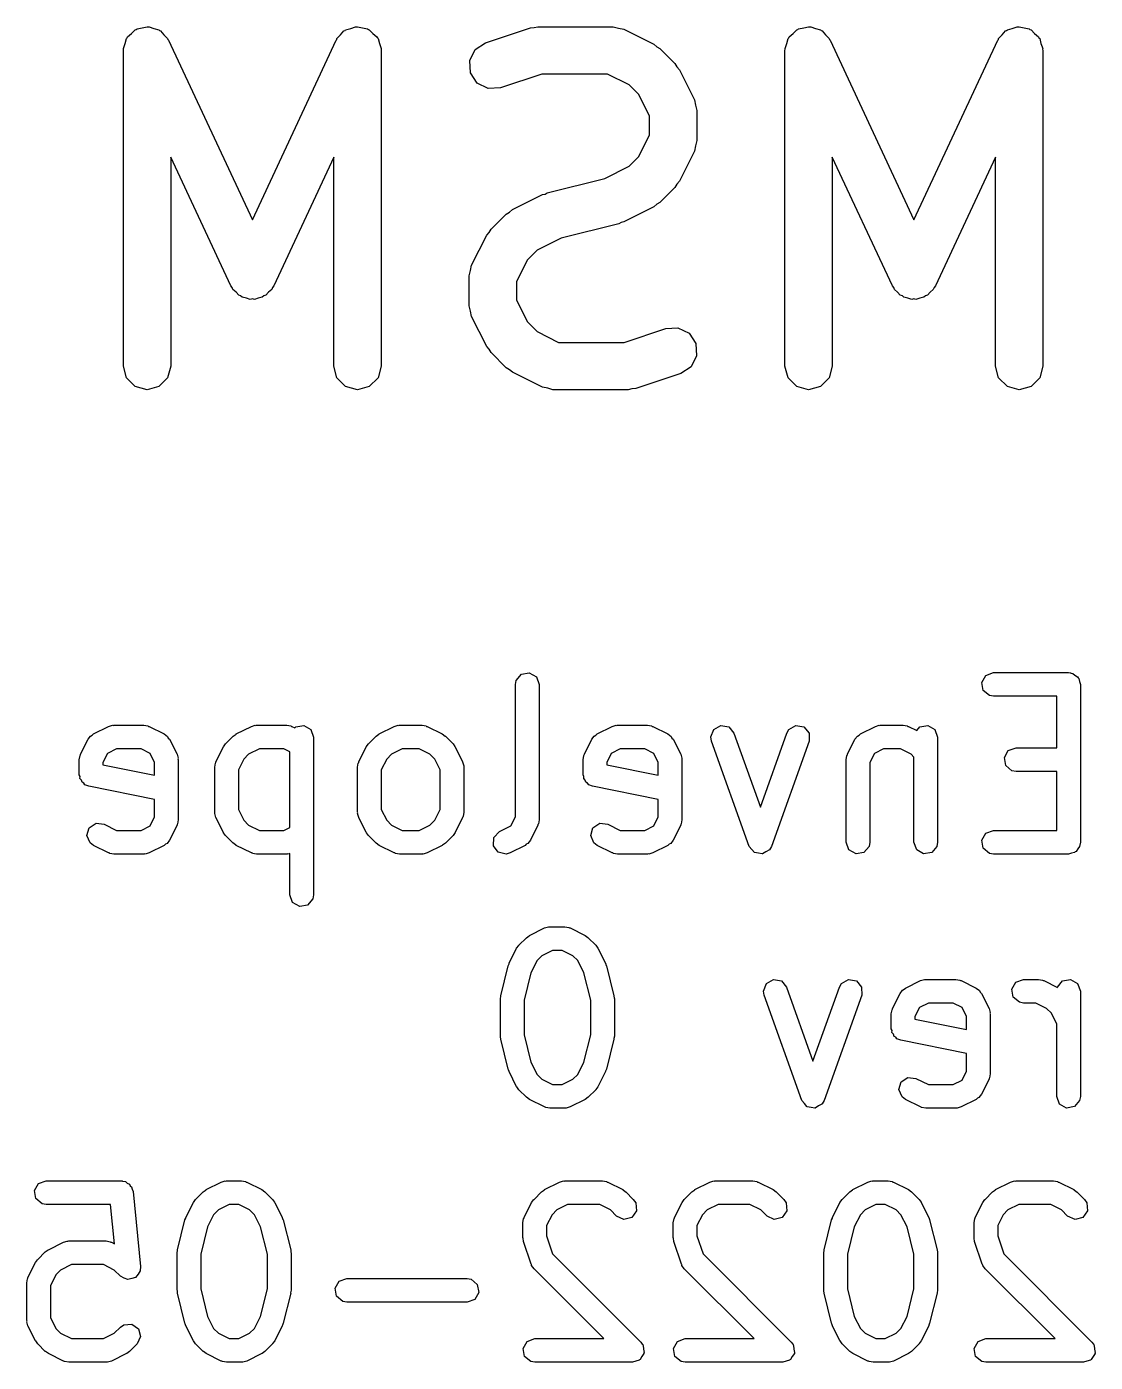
# Model space of a CAD drawing. Extents: x 88 to 116, y -225 to -45.
# Drawn here: x 107.39 to 114.16, y -157.08 to -148.62 of the extents above; entities that cross this region are included whole.
import ezdxf

# ---------------------------------------------------------------- set-up
doc = ezdxf.new("R2010")
doc.units = 0
doc.layers.add('BLACK', color=7, linetype='CONTINUOUS')

msp = doc.modelspace()

# ---------------------------------------------------------------- linework, layer by layer
at = {"layer": 'BLACK', "linetype": 'CONTINUOUS'}
for p, q in [((108.027, -148.679), (108.052, -148.658)), ((108.052, -148.658), (108.075, -148.635)), ((108.075, -148.635), (108.081, -148.633)), ((108.081, -148.633), (108.087, -148.629)), ((108.087, -148.629), (108.119, -148.623)), ((108.119, -148.623), (108.15, -148.615)), ((108.15, -148.615), (108.156, -148.616)), ((108.156, -148.616), (108.163, -148.615)), ((108.163, -148.615), (108.194, -148.626)), ((108.194, -148.626), (108.225, -148.635)), ((108.225, -148.635), (108.23, -148.64)), ((108.23, -148.64), (108.236, -148.642)), ((108.236, -148.642), (108.257, -148.667)), ((108.257, -148.667), (108.28, -148.69)), ((109.353, -148.69), (109.376, -148.667)), ((109.376, -148.667), (109.397, -148.642)), ((109.397, -148.642), (109.404, -148.64)), ((109.404, -148.64), (109.408, -148.635)), ((109.408, -148.635), (109.44, -148.626)), ((109.44, -148.626), (109.47, -148.615)), ((109.47, -148.615), (109.477, -148.616)), ((109.477, -148.616), (109.483, -148.615)), ((109.483, -148.615), (109.515, -148.623)), ((109.515, -148.623), (109.547, -148.629)), ((109.547, -148.629), (109.552, -148.633)), ((109.552, -148.633), (109.558, -148.635)), ((109.558, -148.635), (109.581, -148.658)), ((109.581, -148.658), (109.606, -148.679)), ((110.293, -148.718), (110.579, -148.622)), ((110.579, -148.622), (110.603, -148.621)), ((110.603, -148.621), (110.626, -148.615)), ((110.626, -148.615), (111.102, -148.615)), ((111.102, -148.615), (111.136, -148.624)), ((111.136, -148.624), (111.169, -148.631)), ((111.169, -148.631), (111.36, -148.726)), ((112.218, -148.679), (112.242, -148.658)), ((112.242, -148.658), (112.265, -148.635)), ((112.265, -148.635), (112.272, -148.633)), ((112.272, -148.633), (112.277, -148.629)), ((112.277, -148.629), (112.309, -148.623)), ((112.309, -148.623), (112.34, -148.615)), ((112.34, -148.615), (112.347, -148.616)), ((112.347, -148.616), (112.354, -148.615)), ((112.354, -148.615), (112.384, -148.626)), ((112.384, -148.626), (112.415, -148.635)), ((112.415, -148.635), (112.42, -148.64)), ((112.42, -148.64), (112.426, -148.642)), ((112.426, -148.642), (112.447, -148.667)), ((112.447, -148.667), (112.47, -148.69)), ((113.544, -148.69), (113.567, -148.667)), ((113.567, -148.667), (113.588, -148.642)), ((113.588, -148.642), (113.594, -148.64)), ((113.594, -148.64), (113.599, -148.635)), ((113.599, -148.635), (113.63, -148.626)), ((113.63, -148.626), (113.661, -148.615)), ((113.661, -148.615), (113.667, -148.616)), ((113.667, -148.616), (113.674, -148.615)), ((113.674, -148.615), (113.705, -148.623)), ((113.705, -148.623), (113.737, -148.629)), ((113.737, -148.629), (113.742, -148.633)), ((113.742, -148.633), (113.749, -148.635)), ((113.749, -148.635), (113.772, -148.658)), ((113.772, -148.658), (113.797, -148.679)), ((108, -148.765), (108.002, -148.758)), ((108.001, -148.752), (108.012, -148.721)), ((108.002, -148.758), (108.001, -148.752)), ((108.012, -148.721), (108.02, -148.69)), ((108.02, -148.69), (108.025, -148.685)), ((108.025, -148.685), (108.027, -148.679)), ((108.28, -148.69), (108.282, -148.696)), ((108.282, -148.696), (108.286, -148.701)), ((108.286, -148.701), (108.817, -149.839)), ((108.817, -149.839), (109.347, -148.701)), ((109.347, -148.701), (109.352, -148.696)), ((109.352, -148.696), (109.353, -148.69)), ((109.606, -148.679), (109.609, -148.685)), ((109.609, -148.685), (109.613, -148.69)), ((109.613, -148.69), (109.622, -148.721)), ((109.622, -148.721), (109.633, -148.752)), ((109.633, -148.752), (109.632, -148.758)), ((109.632, -148.758), (109.633, -148.765)), ((110.194, -148.83), (110.228, -148.76)), ((110.228, -148.76), (110.293, -148.718)), ((111.36, -148.726), (111.378, -148.742)), ((111.378, -148.742), (111.399, -148.754)), ((111.399, -148.754), (111.494, -148.849)), ((112.19, -148.765), (112.192, -148.758)), ((112.191, -148.752), (112.202, -148.721)), ((112.192, -148.758), (112.191, -148.752)), ((112.202, -148.721), (112.211, -148.69)), ((112.211, -148.69), (112.215, -148.685)), ((112.215, -148.685), (112.218, -148.679)), ((112.47, -148.69), (112.472, -148.696)), ((112.472, -148.696), (112.476, -148.701)), ((112.476, -148.701), (113.007, -149.839)), ((113.007, -149.839), (113.538, -148.701)), ((113.538, -148.701), (113.542, -148.696)), ((113.542, -148.696), (113.544, -148.69)), ((113.797, -148.679), (113.799, -148.685)), ((113.799, -148.685), (113.804, -148.69)), ((113.804, -148.69), (113.812, -148.721)), ((113.812, -148.721), (113.823, -148.752)), ((113.823, -148.752), (113.822, -148.758)), ((113.822, -148.758), (113.824, -148.765)), ((108, -150.765), (108, -148.765)), ((109.633, -148.765), (109.633, -150.765)), ((110.198, -148.907), (110.194, -148.83)), ((112.19, -150.765), (112.19, -148.765)), ((113.824, -148.765), (113.824, -150.765)), ((110.241, -148.972), (110.198, -148.907)), ((110.651, -148.915), (110.388, -149.002)), ((111.067, -148.915), (110.651, -148.915)), ((111.204, -148.983), (111.067, -148.915)), ((111.494, -148.849), (111.506, -148.87)), ((111.506, -148.87), (111.522, -148.888)), ((111.522, -148.888), (111.617, -149.079)), ((110.31, -149.007), (110.241, -148.972)), ((110.388, -149.002), (110.31, -149.007)), ((111.265, -149.044), (111.204, -148.983)), ((111.333, -149.181), (111.265, -149.044)), ((111.617, -149.079), (111.624, -149.112)), ((111.333, -149.301), (111.333, -149.181)), ((111.624, -149.112), (111.633, -149.146)), ((111.633, -149.146), (111.633, -149.336)), ((111.265, -149.438), (111.333, -149.301)), ((111.633, -149.336), (111.624, -149.369)), ((111.204, -149.499), (111.265, -149.438)), ((111.617, -149.403), (111.522, -149.594)), ((111.624, -149.369), (111.617, -149.403)), ((108.681, -150.257), (108.3, -149.441)), ((108.3, -149.441), (108.3, -150.765)), ((109.333, -149.441), (108.953, -150.257)), ((109.333, -150.765), (109.333, -149.441)), ((111.05, -149.576), (111.204, -149.499)), ((112.871, -150.257), (112.49, -149.441)), ((112.49, -149.441), (112.49, -150.765)), ((113.524, -149.441), (113.143, -150.257)), ((113.524, -150.765), (113.524, -149.441)), ((110.685, -149.667), (111.05, -149.576)), ((111.522, -149.594), (111.506, -149.612)), ((110.464, -149.773), (110.654, -149.678)), ((110.654, -149.678), (110.671, -149.675)), ((110.671, -149.675), (110.685, -149.667)), ((111.494, -149.633), (111.399, -149.728)), ((111.506, -149.612), (111.494, -149.633)), ((110.446, -149.789), (110.464, -149.773)), ((111.36, -149.756), (111.169, -149.851)), ((111.378, -149.74), (111.36, -149.756)), ((111.399, -149.728), (111.378, -149.74)), ((110.33, -149.897), (110.425, -149.802)), ((110.425, -149.802), (110.446, -149.789)), ((111.153, -149.855), (111.139, -149.863)), ((111.169, -149.851), (111.153, -149.855)), ((110.206, -150.126), (110.302, -149.936)), ((110.302, -149.936), (110.318, -149.918)), ((110.318, -149.918), (110.33, -149.897)), ((111.139, -149.863), (110.774, -149.954)), ((110.62, -150.031), (110.559, -150.092)), ((110.774, -149.954), (110.62, -150.031)), ((110.559, -150.092), (110.49, -150.229)), ((110.19, -150.193), (110.199, -150.16)), ((110.19, -150.384), (110.19, -150.193)), ((110.199, -150.16), (110.206, -150.126)), ((108.689, -150.267), (108.681, -150.257)), ((108.694, -150.279), (108.689, -150.267)), ((108.714, -150.296), (108.694, -150.279)), ((108.94, -150.279), (108.92, -150.296)), ((108.944, -150.267), (108.94, -150.279)), ((108.953, -150.257), (108.944, -150.267)), ((110.49, -150.229), (110.49, -150.348)), ((112.88, -150.267), (112.871, -150.257)), ((112.884, -150.279), (112.88, -150.267)), ((112.904, -150.296), (112.884, -150.279)), ((113.13, -150.279), (113.11, -150.296)), ((113.135, -150.267), (113.13, -150.279)), ((113.143, -150.257), (113.135, -150.267)), ((108.731, -150.316), (108.714, -150.296)), ((108.743, -150.321), (108.731, -150.316)), ((108.753, -150.329), (108.743, -150.321)), ((108.779, -150.334), (108.753, -150.329)), ((108.804, -150.343), (108.779, -150.334)), ((108.817, -150.34), (108.804, -150.343)), ((108.83, -150.343), (108.817, -150.34)), ((108.854, -150.334), (108.83, -150.343)), ((108.88, -150.329), (108.854, -150.334)), ((108.89, -150.321), (108.88, -150.329)), ((108.903, -150.316), (108.89, -150.321)), ((108.92, -150.296), (108.903, -150.316)), ((110.49, -150.348), (110.559, -150.485)), ((112.921, -150.316), (112.904, -150.296)), ((112.934, -150.321), (112.921, -150.316)), ((112.944, -150.329), (112.934, -150.321)), ((112.969, -150.334), (112.944, -150.329)), ((112.994, -150.343), (112.969, -150.334)), ((113.007, -150.34), (112.994, -150.343)), ((113.02, -150.343), (113.007, -150.34)), ((113.045, -150.334), (113.02, -150.343)), ((113.071, -150.329), (113.045, -150.334)), ((113.081, -150.321), (113.071, -150.329)), ((113.093, -150.316), (113.081, -150.321)), ((113.11, -150.296), (113.093, -150.316)), ((110.199, -150.417), (110.19, -150.384)), ((110.206, -150.451), (110.199, -150.417)), ((110.302, -150.641), (110.206, -150.451)), ((110.559, -150.485), (110.62, -150.546)), ((111.173, -150.615), (111.436, -150.527)), ((111.436, -150.527), (111.513, -150.523)), ((111.513, -150.523), (111.583, -150.557)), ((110.62, -150.546), (110.757, -150.615)), ((110.757, -150.615), (111.173, -150.615)), ((111.583, -150.557), (111.626, -150.622)), ((111.626, -150.622), (111.63, -150.7)), ((110.318, -150.659), (110.302, -150.641)), ((110.33, -150.68), (110.318, -150.659)), ((110.425, -150.776), (110.33, -150.68)), ((111.63, -150.7), (111.596, -150.769)), ((108.02, -150.84), (108, -150.765)), ((108.3, -150.765), (108.28, -150.84)), ((109.353, -150.84), (109.333, -150.765)), ((109.633, -150.765), (109.613, -150.84)), ((110.446, -150.788), (110.425, -150.776)), ((110.464, -150.804), (110.446, -150.788)), ((111.596, -150.769), (111.531, -150.812)), ((112.211, -150.84), (112.19, -150.765)), ((112.49, -150.765), (112.47, -150.84)), ((113.544, -150.84), (113.524, -150.765)), ((113.824, -150.765), (113.804, -150.84)), ((108.075, -150.895), (108.02, -150.84)), ((108.28, -150.84), (108.225, -150.895)), ((109.408, -150.895), (109.353, -150.84)), ((109.613, -150.84), (109.558, -150.895)), ((110.654, -150.899), (110.464, -150.804)), ((111.531, -150.812), (111.245, -150.907)), ((112.265, -150.895), (112.211, -150.84)), ((112.47, -150.84), (112.415, -150.895)), ((113.599, -150.895), (113.544, -150.84)), ((113.804, -150.84), (113.749, -150.895)), ((108.15, -150.915), (108.075, -150.895)), ((108.225, -150.895), (108.15, -150.915)), ((109.483, -150.915), (109.408, -150.895)), ((109.558, -150.895), (109.483, -150.915)), ((110.688, -150.906), (110.654, -150.899)), ((110.721, -150.915), (110.688, -150.906)), ((111.198, -150.915), (110.721, -150.915)), ((111.221, -150.909), (111.198, -150.915)), ((111.245, -150.907), (111.221, -150.909)), ((112.34, -150.915), (112.265, -150.895)), ((112.415, -150.895), (112.34, -150.915)), ((113.674, -150.915), (113.599, -150.895)), ((113.749, -150.895), (113.674, -150.915)), ((110.488, -152.757), (110.521, -152.717)), ((110.521, -152.717), (110.571, -152.709)), ((110.571, -152.709), (110.616, -152.734)), ((110.616, -152.734), (110.633, -152.782)), ((113.437, -152.769), (113.463, -152.725)), ((113.463, -152.725), (113.511, -152.707)), ((113.511, -152.707), (113.987, -152.707)), ((113.987, -152.707), (113.997, -152.709)), ((113.997, -152.709), (114, -152.709)), ((114, -152.709), (114.003, -152.71)), ((114.003, -152.71), (114.013, -152.712)), ((114.013, -152.712), (114.027, -152.724)), ((114.027, -152.724), (114.044, -152.734)), ((114.044, -152.734), (114.047, -152.741)), ((110.483, -152.782), (110.488, -152.757)), ((110.483, -153.622), (110.483, -152.782)), ((110.633, -152.782), (110.633, -153.64)), ((113.446, -152.82), (113.437, -152.769)), ((113.485, -152.853), (113.446, -152.82)), ((114.047, -152.741), (114.052, -152.745)), ((114.052, -152.745), (114.055, -152.764)), ((114.055, -152.764), (114.062, -152.782)), ((114.062, -152.782), (114.062, -153.782)), ((113.511, -152.857), (113.485, -152.853)), ((113.912, -152.857), (113.511, -152.857)), ((113.912, -153.184), (113.912, -152.857)), ((107.811, -153.096), (107.906, -153.049)), ((107.906, -153.049), (107.931, -153.041)), ((107.931, -153.041), (107.935, -153.042)), ((107.935, -153.042), (107.939, -153.041)), ((107.939, -153.041), (108.13, -153.041)), ((108.13, -153.041), (108.155, -153.045)), ((108.155, -153.045), (108.159, -153.048)), ((108.159, -153.048), (108.163, -153.049)), ((108.163, -153.049), (108.259, -153.096)), ((108.715, -153.096), (108.811, -153.049)), ((108.811, -153.049), (108.835, -153.041)), ((108.835, -153.041), (108.84, -153.042)), ((108.84, -153.042), (108.844, -153.041)), ((108.844, -153.041), (109.035, -153.041)), ((109.035, -153.041), (109.06, -153.045)), ((109.06, -153.045), (109.064, -153.048)), ((109.064, -153.048), (109.068, -153.049)), ((109.068, -153.049), (109.086, -153.058)), ((109.086, -153.058), (109.092, -153.051)), ((109.092, -153.051), (109.143, -153.042)), ((109.143, -153.042), (109.187, -153.068)), ((109.187, -153.068), (109.205, -153.116)), ((109.62, -153.096), (109.715, -153.049)), ((109.715, -153.049), (109.74, -153.041)), ((109.74, -153.041), (109.745, -153.042)), ((109.745, -153.042), (109.749, -153.041)), ((109.749, -153.041), (109.892, -153.041)), ((109.892, -153.041), (109.917, -153.045)), ((109.917, -153.045), (109.921, -153.048)), ((109.921, -153.048), (109.925, -153.049)), ((109.925, -153.049), (110.02, -153.096)), ((111.001, -153.096), (111.096, -153.049)), ((111.096, -153.049), (111.121, -153.041)), ((111.121, -153.041), (111.126, -153.042)), ((111.126, -153.042), (111.13, -153.041)), ((111.13, -153.041), (111.32, -153.041)), ((111.32, -153.041), (111.346, -153.045)), ((111.346, -153.045), (111.349, -153.048)), ((111.349, -153.048), (111.354, -153.049)), ((111.354, -153.049), (111.449, -153.096)), ((111.721, -153.115), (111.739, -153.067)), ((111.739, -153.067), (111.784, -153.042)), ((111.784, -153.042), (111.834, -153.051)), ((111.834, -153.051), (111.867, -153.09)), ((112.202, -153.09), (112.215, -153.068)), ((112.215, -153.068), (112.259, -153.042)), ((112.259, -153.042), (112.31, -153.051)), ((112.31, -153.051), (112.343, -153.09)), ((112.668, -153.096), (112.763, -153.049)), ((112.763, -153.049), (112.788, -153.041)), ((112.788, -153.041), (112.792, -153.042)), ((112.792, -153.042), (112.796, -153.041)), ((112.796, -153.041), (112.939, -153.041)), ((112.939, -153.041), (112.965, -153.045)), ((112.965, -153.045), (112.968, -153.048)), ((112.968, -153.048), (112.973, -153.049)), ((112.973, -153.049), (113.025, -153.075)), ((113.025, -153.075), (113.045, -153.051)), ((113.045, -153.051), (113.095, -153.042)), ((113.095, -153.042), (113.14, -153.068)), ((113.14, -153.068), (113.157, -153.116)), ((107.729, -153.225), (107.777, -153.13)), ((107.777, -153.13), (107.792, -153.109)), ((107.792, -153.109), (107.803, -153.104)), ((107.803, -153.104), (107.811, -153.096)), ((108.259, -153.096), (108.279, -153.112)), ((108.279, -153.112), (108.284, -153.122)), ((108.284, -153.122), (108.292, -153.13)), ((108.292, -153.13), (108.34, -153.225)), ((108.634, -153.177), (108.647, -153.159)), ((108.647, -153.159), (108.648, -153.158)), ((108.648, -153.158), (108.696, -153.11)), ((108.696, -153.11), (108.714, -153.097)), ((108.714, -153.097), (108.715, -153.096)), ((109.205, -153.116), (109.205, -154.116)), ((109.539, -153.177), (109.552, -153.159)), ((109.552, -153.159), (109.553, -153.158)), ((109.553, -153.158), (109.601, -153.11)), ((109.601, -153.11), (109.619, -153.097)), ((109.619, -153.097), (109.62, -153.096)), ((110.02, -153.096), (110.038, -153.11)), ((110.038, -153.11), (110.04, -153.11)), ((110.04, -153.11), (110.088, -153.158)), ((110.088, -153.158), (110.1, -153.176)), ((110.92, -153.225), (110.967, -153.13)), ((110.967, -153.13), (110.983, -153.109)), ((110.983, -153.109), (110.993, -153.104)), ((110.993, -153.104), (111.001, -153.096)), ((111.449, -153.096), (111.47, -153.112)), ((111.47, -153.112), (111.474, -153.122)), ((111.474, -153.122), (111.483, -153.13)), ((111.483, -153.13), (111.53, -153.225)), ((111.726, -153.141), (111.721, -153.115)), ((111.964, -153.808), (111.726, -153.141)), ((111.867, -153.09), (112.035, -153.559)), ((112.035, -153.559), (112.202, -153.09)), ((112.343, -153.141), (112.105, -153.808)), ((112.343, -153.09), (112.343, -153.141)), ((112.586, -153.225), (112.634, -153.13)), ((112.634, -153.13), (112.65, -153.109)), ((112.65, -153.109), (112.66, -153.104)), ((112.66, -153.104), (112.668, -153.096)), ((113.157, -153.116), (113.157, -153.782)), ((107.721, -153.259), (107.726, -153.233)), ((107.726, -153.233), (107.729, -153.229)), ((107.729, -153.229), (107.729, -153.225)), ((107.9, -153.219), (107.871, -153.276)), ((107.957, -153.191), (107.9, -153.219)), ((108.112, -153.191), (107.957, -153.191)), ((108.169, -153.219), (108.112, -153.191)), ((108.198, -153.276), (108.169, -153.219)), ((108.34, -153.225), (108.347, -153.25)), ((108.586, -153.273), (108.634, -153.177)), ((108.793, -153.225), (108.763, -153.255)), ((108.862, -153.191), (108.793, -153.225)), ((109.017, -153.191), (108.862, -153.191)), ((109.055, -153.21), (109.017, -153.191)), ((109.055, -153.688), (109.055, -153.21)), ((109.491, -153.273), (109.539, -153.177)), ((109.698, -153.225), (109.668, -153.255)), ((109.767, -153.191), (109.698, -153.225)), ((109.874, -153.191), (109.767, -153.191)), ((109.942, -153.225), (109.874, -153.191)), ((109.973, -153.255), (109.942, -153.225)), ((110.1, -153.176), (110.102, -153.177)), ((110.102, -153.177), (110.149, -153.273)), ((110.912, -153.259), (110.916, -153.233)), ((110.916, -153.233), (110.919, -153.229)), ((110.919, -153.229), (110.92, -153.225)), ((111.09, -153.219), (111.062, -153.276)), ((111.147, -153.191), (111.09, -153.219)), ((111.303, -153.191), (111.147, -153.191)), ((111.36, -153.219), (111.303, -153.191)), ((111.388, -153.276), (111.36, -153.219)), ((111.53, -153.225), (111.538, -153.25)), ((112.579, -153.259), (112.583, -153.233)), ((112.583, -153.233), (112.586, -153.229)), ((112.586, -153.229), (112.586, -153.225)), ((112.757, -153.219), (112.729, -153.276)), ((112.814, -153.191), (112.757, -153.219)), ((112.922, -153.191), (112.814, -153.191)), ((112.99, -153.225), (112.922, -153.191)), ((113.007, -153.242), (112.99, -153.225)), ((113.007, -153.782), (113.007, -153.242)), ((113.58, -153.246), (113.605, -153.201)), ((113.589, -153.296), (113.58, -153.246)), ((113.605, -153.201), (113.654, -153.184)), ((113.654, -153.184), (113.912, -153.184)), ((107.721, -153.354), (107.721, -153.259)), ((107.871, -153.276), (107.871, -153.292)), ((107.871, -153.292), (108.198, -153.358)), ((108.198, -153.358), (108.198, -153.276)), ((108.347, -153.25), (108.346, -153.254)), ((108.346, -153.254), (108.348, -153.259)), ((108.348, -153.259), (108.348, -153.64)), ((108.579, -153.306), (108.583, -153.281)), ((108.579, -153.592), (108.579, -153.306)), ((108.583, -153.281), (108.586, -153.277)), ((108.586, -153.277), (108.586, -153.273)), ((108.763, -153.255), (108.729, -153.324)), ((108.729, -153.324), (108.729, -153.574)), ((109.483, -153.306), (109.488, -153.281)), ((109.483, -153.592), (109.483, -153.306)), ((109.488, -153.281), (109.491, -153.277)), ((109.491, -153.277), (109.491, -153.273)), ((109.668, -153.255), (109.633, -153.324)), ((109.633, -153.324), (109.633, -153.574)), ((110.007, -153.324), (109.973, -153.255)), ((110.007, -153.574), (110.007, -153.324)), ((110.149, -153.273), (110.157, -153.298)), ((110.157, -153.298), (110.156, -153.302)), ((110.156, -153.302), (110.157, -153.306)), ((110.157, -153.306), (110.157, -153.592)), ((110.912, -153.354), (110.912, -153.259)), ((111.062, -153.276), (111.062, -153.292)), ((111.062, -153.292), (111.388, -153.358)), ((111.388, -153.358), (111.388, -153.276)), ((111.538, -153.25), (111.537, -153.254)), ((111.537, -153.254), (111.538, -153.259)), ((111.538, -153.259), (111.538, -153.64)), ((112.579, -153.782), (112.579, -153.259)), ((112.729, -153.276), (112.729, -153.782)), ((113.628, -153.329), (113.589, -153.296)), ((113.654, -153.334), (113.628, -153.329)), ((107.726, -153.365), (107.721, -153.354)), ((107.725, -153.378), (107.726, -153.365)), ((107.734, -153.389), (107.725, -153.378)), ((107.739, -153.402), (107.734, -153.389)), ((107.75, -153.408), (107.739, -153.402)), ((107.757, -153.418), (107.75, -153.408)), ((110.916, -153.365), (110.912, -153.354)), ((110.916, -153.378), (110.916, -153.365)), ((110.925, -153.389), (110.916, -153.378)), ((110.929, -153.402), (110.925, -153.389)), ((110.94, -153.408), (110.929, -153.402)), ((110.948, -153.418), (110.94, -153.408)), ((113.912, -153.334), (113.654, -153.334)), ((113.912, -153.707), (113.912, -153.334)), ((107.782, -153.427), (107.757, -153.418)), ((108.198, -153.511), (107.782, -153.427)), ((110.972, -153.427), (110.948, -153.418)), ((111.388, -153.511), (110.972, -153.427)), ((108.198, -153.622), (108.198, -153.511)), ((108.729, -153.574), (108.763, -153.643)), ((109.633, -153.574), (109.668, -153.643)), ((109.973, -153.643), (110.007, -153.574)), ((111.388, -153.622), (111.388, -153.511)), ((107.784, -153.69), (107.827, -153.662)), ((107.827, -153.662), (107.878, -153.668)), ((107.878, -153.668), (107.957, -153.707)), ((108.169, -153.679), (108.198, -153.622)), ((108.343, -153.665), (108.34, -153.669)), ((108.34, -153.669), (108.34, -153.673)), ((108.348, -153.64), (108.343, -153.665)), ((108.58, -153.596), (108.579, -153.592)), ((108.579, -153.6), (108.58, -153.596)), ((108.586, -153.625), (108.579, -153.6)), ((108.634, -153.721), (108.586, -153.625)), ((108.763, -153.643), (108.793, -153.673)), ((109.485, -153.596), (109.483, -153.592)), ((109.484, -153.6), (109.485, -153.596)), ((109.491, -153.625), (109.484, -153.6)), ((109.539, -153.721), (109.491, -153.625)), ((109.668, -153.643), (109.698, -153.673)), ((109.942, -153.673), (109.973, -153.643)), ((110.149, -153.625), (110.102, -153.721)), ((110.15, -153.621), (110.149, -153.625)), ((110.153, -153.618), (110.15, -153.621)), ((110.157, -153.592), (110.153, -153.618)), ((110.455, -153.679), (110.483, -153.622)), ((110.626, -153.669), (110.625, -153.673)), ((110.629, -153.665), (110.626, -153.669)), ((110.633, -153.64), (110.629, -153.665)), ((110.974, -153.69), (111.017, -153.662)), ((111.017, -153.662), (111.068, -153.668)), ((111.068, -153.668), (111.147, -153.707)), ((111.36, -153.679), (111.388, -153.622)), ((111.531, -153.669), (111.53, -153.673)), ((111.534, -153.665), (111.531, -153.669)), ((111.538, -153.64), (111.534, -153.665)), ((107.769, -153.739), (107.784, -153.69)), ((107.79, -153.786), (107.769, -153.739)), ((107.957, -153.707), (108.112, -153.707)), ((108.112, -153.707), (108.169, -153.679)), ((108.34, -153.673), (108.292, -153.768)), ((108.635, -153.722), (108.634, -153.721)), ((108.648, -153.74), (108.635, -153.722)), ((108.696, -153.788), (108.648, -153.74)), ((108.793, -153.673), (108.862, -153.707)), ((108.862, -153.707), (109.017, -153.707)), ((109.017, -153.707), (109.055, -153.688)), ((109.54, -153.722), (109.539, -153.721)), ((109.553, -153.74), (109.54, -153.722)), ((109.601, -153.788), (109.553, -153.74)), ((109.698, -153.673), (109.767, -153.707)), ((109.767, -153.707), (109.874, -153.707)), ((109.874, -153.707), (109.942, -153.673)), ((110.088, -153.74), (110.04, -153.788)), ((110.102, -153.721), (110.088, -153.739)), ((110.088, -153.739), (110.088, -153.74)), ((110.344, -153.804), (110.347, -153.753)), ((110.347, -153.753), (110.382, -153.715)), ((110.382, -153.715), (110.455, -153.679)), ((110.625, -153.673), (110.578, -153.768)), ((110.96, -153.739), (110.974, -153.69)), ((110.98, -153.786), (110.96, -153.739)), ((111.147, -153.707), (111.303, -153.707)), ((111.303, -153.707), (111.36, -153.679)), ((111.53, -153.673), (111.483, -153.768)), ((113.437, -153.769), (113.463, -153.725)), ((113.463, -153.725), (113.511, -153.707)), ((113.511, -153.707), (113.912, -153.707)), ((107.811, -153.802), (107.79, -153.786)), ((107.906, -153.849), (107.811, -153.802)), ((108.259, -153.802), (108.163, -153.849)), ((108.266, -153.794), (108.259, -153.802)), ((108.277, -153.789), (108.266, -153.794)), ((108.292, -153.768), (108.277, -153.789)), ((108.697, -153.788), (108.696, -153.788)), ((108.715, -153.802), (108.697, -153.788)), ((108.811, -153.849), (108.715, -153.802)), ((109.602, -153.788), (109.601, -153.788)), ((109.62, -153.802), (109.602, -153.788)), ((109.715, -153.849), (109.62, -153.802)), ((110.02, -153.802), (109.925, -153.849)), ((110.022, -153.801), (110.02, -153.802)), ((110.04, -153.788), (110.022, -153.801)), ((110.374, -153.845), (110.344, -153.804)), ((110.544, -153.802), (110.449, -153.849)), ((110.552, -153.794), (110.544, -153.802)), ((110.562, -153.789), (110.552, -153.794)), ((110.578, -153.768), (110.562, -153.789)), ((111.001, -153.802), (110.98, -153.786)), ((111.096, -153.849), (111.001, -153.802)), ((111.449, -153.802), (111.354, -153.849)), ((111.457, -153.794), (111.449, -153.802)), ((111.467, -153.789), (111.457, -153.794)), ((111.483, -153.768), (111.467, -153.789)), ((111.981, -153.828), (111.964, -153.808)), ((111.964, -153.808), (111.964, -153.808)), ((111.964, -153.808), (111.964, -153.808)), ((111.997, -153.847), (111.981, -153.828)), ((112.092, -153.831), (112.07, -153.843)), ((112.105, -153.808), (112.092, -153.83)), ((112.092, -153.83), (112.092, -153.83)), ((112.092, -153.83), (112.092, -153.831)), ((112.596, -153.831), (112.579, -153.782)), ((112.641, -153.856), (112.596, -153.831)), ((112.724, -153.808), (112.691, -153.847)), ((112.729, -153.782), (112.724, -153.808)), ((113.025, -153.831), (113.007, -153.782)), ((113.069, -153.856), (113.025, -153.831)), ((113.153, -153.808), (113.12, -153.847)), ((113.157, -153.782), (113.153, -153.808)), ((113.446, -153.82), (113.437, -153.769)), ((113.485, -153.853), (113.446, -153.82)), ((114.045, -153.823), (114.035, -153.84)), ((114.057, -153.808), (114.045, -153.823)), ((114.059, -153.798), (114.057, -153.808)), ((114.061, -153.795), (114.059, -153.798)), ((114.062, -153.782), (114.06, -153.792)), ((114.06, -153.792), (114.061, -153.795)), ((107.91, -153.85), (107.906, -153.849)), ((107.914, -153.853), (107.91, -153.85)), ((107.939, -153.857), (107.914, -153.853)), ((108.13, -153.857), (107.939, -153.857)), ((108.134, -153.856), (108.13, -153.857)), ((108.138, -153.857), (108.134, -153.856)), ((108.163, -153.849), (108.138, -153.857)), ((108.815, -153.85), (108.811, -153.849)), ((108.818, -153.853), (108.815, -153.85)), ((108.844, -153.857), (108.818, -153.853)), ((109.035, -153.857), (108.844, -153.857)), ((109.039, -153.856), (109.035, -153.857)), ((109.043, -153.857), (109.039, -153.856)), ((109.055, -153.853), (109.043, -153.857)), ((109.055, -154.116), (109.055, -153.853)), ((109.72, -153.85), (109.715, -153.849)), ((109.723, -153.853), (109.72, -153.85)), ((109.749, -153.857), (109.723, -153.853)), ((109.892, -153.857), (109.749, -153.857)), ((109.896, -153.856), (109.892, -153.857)), ((109.9, -153.857), (109.896, -153.856)), ((109.925, -153.849), (109.9, -153.857)), ((110.424, -153.857), (110.374, -153.845)), ((110.449, -153.849), (110.424, -153.857)), ((111.101, -153.85), (111.096, -153.849)), ((111.104, -153.853), (111.101, -153.85)), ((111.13, -153.857), (111.104, -153.853)), ((111.32, -153.857), (111.13, -153.857)), ((111.324, -153.856), (111.32, -153.857)), ((111.329, -153.857), (111.324, -153.856)), ((111.354, -153.849), (111.329, -153.857)), ((111.997, -153.848), (111.997, -153.847)), ((111.997, -153.847), (111.997, -153.847)), ((112.022, -153.852), (111.997, -153.848)), ((112.047, -153.856), (112.022, -153.852)), ((112.048, -153.856), (112.047, -153.856)), ((112.07, -153.843), (112.048, -153.856)), ((112.048, -153.856), (112.048, -153.856)), ((112.691, -153.847), (112.641, -153.856)), ((113.12, -153.847), (113.069, -153.856)), ((113.511, -153.857), (113.485, -153.853)), ((113.987, -153.857), (113.511, -153.857)), ((114.005, -153.851), (113.987, -153.857)), ((114.024, -153.847), (114.005, -153.851)), ((114.029, -153.842), (114.024, -153.847)), ((114.035, -153.84), (114.029, -153.842)), ((109.072, -154.164), (109.055, -154.116)), ((109.117, -154.19), (109.072, -154.164)), ((109.2, -154.141), (109.167, -154.181)), ((109.205, -154.116), (109.2, -154.141)), ((109.167, -154.181), (109.117, -154.19)), ((110.572, -154.373), (110.668, -154.325)), ((110.668, -154.325), (110.693, -154.318)), ((110.693, -154.318), (110.697, -154.319)), ((110.697, -154.319), (110.701, -154.317)), ((110.701, -154.317), (110.796, -154.317)), ((110.796, -154.317), (110.822, -154.322)), ((110.822, -154.322), (110.826, -154.325)), ((110.826, -154.325), (110.83, -154.325)), ((110.83, -154.325), (110.925, -154.373)), ((110.505, -154.435), (110.553, -154.387)), ((110.553, -154.387), (110.571, -154.374)), ((110.571, -154.374), (110.572, -154.373)), ((110.925, -154.373), (110.943, -154.386)), ((110.943, -154.386), (110.945, -154.387)), ((110.945, -154.387), (110.992, -154.435)), ((110.444, -154.549), (110.491, -154.454)), ((110.491, -154.454), (110.505, -154.436)), ((110.505, -154.436), (110.505, -154.435)), ((110.65, -154.502), (110.62, -154.532)), ((110.719, -154.467), (110.65, -154.502)), ((110.779, -154.467), (110.719, -154.467)), ((110.847, -154.502), (110.779, -154.467)), ((110.878, -154.532), (110.847, -154.502)), ((110.992, -154.435), (111.005, -154.453)), ((111.005, -154.453), (111.006, -154.454)), ((111.006, -154.454), (111.054, -154.549)), ((110.39, -154.755), (110.438, -154.565)), ((110.438, -154.565), (110.443, -154.553)), ((110.443, -154.553), (110.444, -154.549)), ((110.62, -154.532), (110.581, -154.609)), ((110.916, -154.609), (110.878, -154.532)), ((111.054, -154.549), (111.058, -154.562)), ((111.058, -154.562), (111.06, -154.565)), ((111.06, -154.565), (111.107, -154.755)), ((110.581, -154.609), (110.538, -154.783)), ((110.96, -154.783), (110.916, -154.609)), ((112.055, -154.725), (112.073, -154.677)), ((112.073, -154.677), (112.117, -154.652)), ((112.117, -154.652), (112.168, -154.661)), ((112.168, -154.661), (112.2, -154.7)), ((112.535, -154.7), (112.548, -154.678)), ((112.548, -154.678), (112.592, -154.652)), ((112.592, -154.652), (112.643, -154.661)), ((112.643, -154.661), (112.676, -154.7)), ((112.953, -154.706), (113.049, -154.659)), ((113.049, -154.659), (113.074, -154.651)), ((113.074, -154.651), (113.078, -154.652)), ((113.078, -154.652), (113.082, -154.651)), ((113.082, -154.651), (113.273, -154.651)), ((113.273, -154.651), (113.298, -154.655)), ((113.298, -154.655), (113.302, -154.658)), ((113.302, -154.658), (113.306, -154.659)), ((113.306, -154.659), (113.401, -154.706)), ((113.627, -154.713), (113.653, -154.668)), ((113.653, -154.668), (113.701, -154.651)), ((113.701, -154.651), (113.796, -154.651)), ((113.796, -154.651), (113.822, -154.655)), ((113.822, -154.655), (113.826, -154.658)), ((113.826, -154.658), (113.83, -154.659)), ((113.83, -154.659), (113.916, -154.702)), ((113.916, -154.7), (113.949, -154.661)), ((113.949, -154.661), (114, -154.652)), ((114, -154.652), (114.044, -154.678)), ((114.044, -154.678), (114.062, -154.726)), ((110.388, -154.773), (110.391, -154.759)), ((110.391, -154.759), (110.39, -154.755)), ((111.107, -154.755), (111.108, -154.77)), ((112.059, -154.751), (112.055, -154.725)), ((112.297, -155.418), (112.059, -154.751)), ((112.2, -154.7), (112.368, -155.169)), ((112.368, -155.169), (112.535, -154.7)), ((112.677, -154.751), (112.438, -155.418)), ((112.676, -154.7), (112.677, -154.751)), ((112.872, -154.835), (112.92, -154.74)), ((112.92, -154.74), (112.935, -154.719)), ((112.935, -154.719), (112.946, -154.714)), ((112.946, -154.714), (112.953, -154.706)), ((113.401, -154.706), (113.422, -154.722)), ((113.422, -154.722), (113.427, -154.732)), ((113.427, -154.732), (113.435, -154.74)), ((113.435, -154.74), (113.483, -154.835)), ((113.636, -154.763), (113.627, -154.713)), ((113.676, -154.796), (113.636, -154.763)), ((113.916, -154.702), (113.916, -154.7)), ((114.062, -154.726), (114.062, -155.392)), ((110.388, -155.011), (110.388, -154.773)), ((110.538, -154.783), (110.538, -155.002)), ((110.96, -155.002), (110.96, -154.783)), ((111.108, -154.77), (111.11, -154.773)), ((111.11, -154.773), (111.11, -155.011)), ((112.864, -154.869), (112.869, -154.843)), ((112.869, -154.843), (112.872, -154.839)), ((112.872, -154.839), (112.872, -154.835)), ((113.043, -154.829), (113.014, -154.886)), ((113.1, -154.801), (113.043, -154.829)), ((113.255, -154.801), (113.1, -154.801)), ((113.312, -154.829), (113.255, -154.801)), ((113.34, -154.886), (113.312, -154.829)), ((113.483, -154.835), (113.49, -154.86)), ((113.701, -154.801), (113.676, -154.796)), ((113.779, -154.801), (113.701, -154.801)), ((113.847, -154.835), (113.779, -154.801)), ((113.878, -154.865), (113.847, -154.835)), ((112.864, -154.964), (112.864, -154.869)), ((113.014, -154.886), (113.014, -154.902)), ((113.014, -154.902), (113.34, -154.968)), ((113.34, -154.968), (113.34, -154.886)), ((113.49, -154.86), (113.489, -154.864)), ((113.489, -154.864), (113.49, -154.869)), ((113.49, -154.869), (113.49, -155.25)), ((113.912, -154.934), (113.878, -154.865)), ((113.912, -155.392), (113.912, -154.934)), ((110.389, -155.015), (110.388, -155.011)), ((110.39, -155.03), (110.389, -155.015)), ((110.538, -155.002), (110.581, -155.176)), ((110.916, -155.176), (110.96, -155.002)), ((111.11, -155.011), (111.107, -155.026)), ((112.869, -154.975), (112.864, -154.964)), ((112.868, -154.988), (112.869, -154.975)), ((112.877, -154.999), (112.868, -154.988)), ((112.882, -155.012), (112.877, -154.999)), ((112.893, -155.018), (112.882, -155.012)), ((112.9, -155.028), (112.893, -155.018)), ((110.438, -155.22), (110.39, -155.03)), ((111.107, -155.03), (111.06, -155.22)), ((111.107, -155.026), (111.107, -155.03)), ((112.925, -155.037), (112.9, -155.028)), ((113.34, -155.121), (112.925, -155.037)), ((110.581, -155.176), (110.62, -155.253)), ((110.878, -155.253), (110.916, -155.176)), ((113.34, -155.232), (113.34, -155.121)), ((110.44, -155.223), (110.438, -155.22)), ((110.444, -155.235), (110.44, -155.223)), ((110.491, -155.331), (110.444, -155.235)), ((110.62, -155.253), (110.65, -155.283)), ((110.847, -155.283), (110.878, -155.253)), ((111.054, -155.235), (111.006, -155.331)), ((111.06, -155.22), (111.054, -155.232)), ((111.054, -155.232), (111.054, -155.235)), ((112.927, -155.3), (112.969, -155.272)), ((112.969, -155.272), (113.02, -155.278)), ((113.312, -155.289), (113.34, -155.232)), ((113.486, -155.275), (113.483, -155.279)), ((113.49, -155.25), (113.486, -155.275)), ((110.492, -155.332), (110.491, -155.331)), ((110.505, -155.35), (110.492, -155.332)), ((110.553, -155.398), (110.505, -155.35)), ((110.65, -155.283), (110.719, -155.317)), ((110.719, -155.317), (110.779, -155.317)), ((110.779, -155.317), (110.847, -155.283)), ((110.992, -155.35), (110.945, -155.398)), ((110.993, -155.349), (110.992, -155.35)), ((111.006, -155.331), (110.993, -155.349)), ((112.912, -155.349), (112.927, -155.3)), ((112.932, -155.396), (112.912, -155.349)), ((113.02, -155.278), (113.1, -155.317)), ((113.1, -155.317), (113.255, -155.317)), ((113.255, -155.317), (113.312, -155.289)), ((113.483, -155.283), (113.435, -155.378)), ((113.483, -155.279), (113.483, -155.283)), ((110.554, -155.398), (110.553, -155.398)), ((110.572, -155.412), (110.554, -155.398)), ((110.668, -155.459), (110.572, -155.412)), ((110.925, -155.412), (110.83, -155.459)), ((110.926, -155.411), (110.925, -155.412)), ((110.945, -155.398), (110.926, -155.411)), ((112.298, -155.418), (112.297, -155.418)), ((112.314, -155.438), (112.298, -155.418)), ((112.298, -155.418), (112.298, -155.418)), ((112.33, -155.457), (112.314, -155.438)), ((112.425, -155.441), (112.403, -155.453)), ((112.426, -155.44), (112.425, -155.44)), ((112.425, -155.44), (112.425, -155.441)), ((112.438, -155.418), (112.426, -155.44)), ((112.953, -155.412), (112.932, -155.396)), ((113.049, -155.459), (112.953, -155.412)), ((113.401, -155.412), (113.306, -155.459)), ((113.409, -155.404), (113.401, -155.412)), ((113.419, -155.399), (113.409, -155.404)), ((113.435, -155.378), (113.419, -155.399)), ((113.929, -155.441), (113.912, -155.392)), ((113.974, -155.466), (113.929, -155.441)), ((114.057, -155.418), (114.024, -155.457)), ((114.062, -155.392), (114.057, -155.418)), ((110.672, -155.46), (110.668, -155.459)), ((110.676, -155.463), (110.672, -155.46)), ((110.701, -155.467), (110.676, -155.463)), ((110.796, -155.467), (110.701, -155.467)), ((110.801, -155.466), (110.796, -155.467)), ((110.805, -155.467), (110.801, -155.466)), ((110.83, -155.459), (110.805, -155.467)), ((112.331, -155.458), (112.33, -155.457)), ((112.33, -155.457), (112.33, -155.457)), ((112.356, -155.462), (112.331, -155.458)), ((112.38, -155.466), (112.356, -155.462)), ((112.381, -155.466), (112.38, -155.466)), ((112.403, -155.453), (112.381, -155.466)), ((112.381, -155.466), (112.381, -155.466)), ((113.053, -155.46), (113.049, -155.459)), ((113.056, -155.463), (113.053, -155.46)), ((113.082, -155.467), (113.056, -155.463)), ((113.273, -155.467), (113.082, -155.467)), ((113.277, -155.466), (113.273, -155.467)), ((113.281, -155.467), (113.277, -155.466)), ((113.306, -155.459), (113.281, -155.467)), ((114.024, -155.457), (113.974, -155.466)), ((107.437, -155.989), (107.463, -155.945)), ((107.463, -155.945), (107.511, -155.927)), ((107.511, -155.927), (107.987, -155.927)), ((107.987, -155.927), (107.991, -155.928)), ((107.991, -155.928), (107.993, -155.928)), ((107.993, -155.928), (107.995, -155.929)), ((107.995, -155.929), (108.013, -155.932)), ((108.013, -155.932), (108.025, -155.942)), ((108.025, -155.942), (108.039, -155.949)), ((108.039, -155.949), (108.044, -155.958)), ((108.525, -155.983), (108.62, -155.935)), ((108.62, -155.935), (108.645, -155.928)), ((108.645, -155.928), (108.649, -155.929)), ((108.649, -155.929), (108.654, -155.927)), ((108.654, -155.927), (108.749, -155.927)), ((108.749, -155.927), (108.774, -155.932)), ((108.774, -155.932), (108.778, -155.935)), ((108.778, -155.935), (108.782, -155.935)), ((108.782, -155.935), (108.878, -155.983)), ((110.668, -155.983), (110.763, -155.935)), ((110.763, -155.935), (110.788, -155.928)), ((110.788, -155.928), (110.792, -155.929)), ((110.792, -155.929), (110.796, -155.927)), ((110.796, -155.927), (111.035, -155.927)), ((111.035, -155.927), (111.06, -155.932)), ((111.06, -155.932), (111.064, -155.935)), ((111.064, -155.935), (111.068, -155.935)), ((111.068, -155.935), (111.163, -155.983)), ((111.62, -155.983), (111.715, -155.935)), ((111.715, -155.935), (111.74, -155.928)), ((111.74, -155.928), (111.745, -155.929)), ((111.745, -155.929), (111.749, -155.927)), ((111.749, -155.927), (111.987, -155.927)), ((111.987, -155.927), (112.013, -155.932)), ((112.013, -155.932), (112.016, -155.935)), ((112.016, -155.935), (112.02, -155.935)), ((112.02, -155.935), (112.116, -155.983)), ((112.62, -155.983), (112.715, -155.935)), ((112.715, -155.935), (112.74, -155.928)), ((112.74, -155.928), (112.745, -155.929)), ((112.745, -155.929), (112.749, -155.927)), ((112.749, -155.927), (112.844, -155.927)), ((112.844, -155.927), (112.87, -155.932)), ((112.87, -155.932), (112.873, -155.935)), ((112.873, -155.935), (112.878, -155.935)), ((112.878, -155.935), (112.973, -155.983)), ((113.525, -155.983), (113.62, -155.935)), ((113.62, -155.935), (113.645, -155.928)), ((113.645, -155.928), (113.649, -155.929)), ((113.649, -155.929), (113.654, -155.927)), ((113.654, -155.927), (113.892, -155.927)), ((113.892, -155.927), (113.917, -155.932)), ((113.917, -155.932), (113.921, -155.935)), ((113.921, -155.935), (113.925, -155.935)), ((113.925, -155.935), (114.02, -155.983)), ((107.446, -156.04), (107.437, -155.989)), ((108.044, -155.958), (108.052, -155.965)), ((108.052, -155.965), (108.055, -155.981)), ((108.055, -155.981), (108.062, -155.995)), ((108.062, -155.995), (108.109, -156.471)), ((108.458, -156.045), (108.505, -155.997)), ((108.505, -155.997), (108.524, -155.984)), ((108.524, -155.984), (108.525, -155.983)), ((108.878, -155.983), (108.896, -155.996)), ((108.896, -155.996), (108.897, -155.997)), ((108.897, -155.997), (108.945, -156.045)), ((110.601, -156.045), (110.648, -155.997)), ((110.648, -155.997), (110.667, -155.984)), ((110.667, -155.984), (110.668, -155.983)), ((111.163, -155.983), (111.181, -155.996)), ((111.181, -155.996), (111.183, -155.997)), ((111.183, -155.997), (111.23, -156.045)), ((111.553, -156.045), (111.601, -155.997)), ((111.601, -155.997), (111.619, -155.984)), ((111.619, -155.984), (111.62, -155.983)), ((112.116, -155.983), (112.134, -155.996)), ((112.134, -155.996), (112.135, -155.997)), ((112.135, -155.997), (112.183, -156.045)), ((112.553, -156.045), (112.601, -155.997)), ((112.601, -155.997), (112.619, -155.984)), ((112.619, -155.984), (112.62, -155.983)), ((112.973, -155.983), (112.991, -155.996)), ((112.991, -155.996), (112.992, -155.997)), ((112.992, -155.997), (113.04, -156.045)), ((113.458, -156.045), (113.505, -155.997)), ((113.505, -155.997), (113.524, -155.984)), ((113.524, -155.984), (113.525, -155.983)), ((114.02, -155.983), (114.038, -155.996)), ((114.038, -155.996), (114.04, -155.997)), ((114.04, -155.997), (114.088, -156.045)), ((107.485, -156.073), (107.446, -156.04)), ((107.511, -156.077), (107.485, -156.073)), ((107.919, -156.077), (107.511, -156.077)), ((107.944, -156.326), (107.919, -156.077)), ((108.396, -156.159), (108.444, -156.064)), ((108.444, -156.064), (108.457, -156.046)), ((108.457, -156.046), (108.458, -156.045)), ((108.603, -156.112), (108.572, -156.142)), ((108.671, -156.077), (108.603, -156.112)), ((108.731, -156.077), (108.671, -156.077)), ((108.8, -156.112), (108.731, -156.077)), ((108.83, -156.142), (108.8, -156.112)), ((108.945, -156.045), (108.958, -156.063)), ((108.958, -156.063), (108.959, -156.064)), ((108.959, -156.064), (109.006, -156.159)), ((110.539, -156.159), (110.586, -156.064)), ((110.586, -156.064), (110.6, -156.046)), ((110.6, -156.046), (110.601, -156.045)), ((110.746, -156.112), (110.715, -156.142)), ((110.814, -156.077), (110.746, -156.112)), ((111.017, -156.077), (110.814, -156.077)), ((111.085, -156.112), (111.017, -156.077)), ((111.124, -156.151), (111.085, -156.112)), ((111.25, -156.117), (111.22, -156.159)), ((111.23, -156.045), (111.245, -156.066)), ((111.245, -156.066), (111.25, -156.117)), ((111.491, -156.159), (111.539, -156.064)), ((111.539, -156.064), (111.552, -156.046)), ((111.552, -156.046), (111.553, -156.045)), ((111.698, -156.112), (111.668, -156.142)), ((111.767, -156.077), (111.698, -156.112)), ((111.969, -156.077), (111.767, -156.077)), ((112.038, -156.112), (111.969, -156.077)), ((112.077, -156.151), (112.038, -156.112)), ((112.202, -156.117), (112.173, -156.159)), ((112.183, -156.045), (112.198, -156.066)), ((112.198, -156.066), (112.202, -156.117)), ((112.491, -156.159), (112.539, -156.064)), ((112.539, -156.064), (112.552, -156.046)), ((112.552, -156.046), (112.553, -156.045)), ((112.698, -156.112), (112.668, -156.142)), ((112.767, -156.077), (112.698, -156.112)), ((112.826, -156.077), (112.767, -156.077)), ((112.895, -156.112), (112.826, -156.077)), ((112.925, -156.142), (112.895, -156.112)), ((113.04, -156.045), (113.053, -156.063)), ((113.053, -156.063), (113.054, -156.064)), ((113.054, -156.064), (113.102, -156.159)), ((113.396, -156.159), (113.444, -156.064)), ((113.444, -156.064), (113.457, -156.046)), ((113.457, -156.046), (113.458, -156.045)), ((113.603, -156.112), (113.572, -156.142)), ((113.671, -156.077), (113.603, -156.112)), ((113.874, -156.077), (113.671, -156.077)), ((113.942, -156.112), (113.874, -156.077)), ((113.981, -156.151), (113.942, -156.112)), ((114.107, -156.117), (114.078, -156.159)), ((114.088, -156.045), (114.102, -156.066)), ((114.102, -156.066), (114.107, -156.117)), ((108.343, -156.365), (108.39, -156.175)), ((108.39, -156.175), (108.396, -156.163)), ((108.396, -156.163), (108.396, -156.159)), ((108.572, -156.142), (108.534, -156.219)), ((108.869, -156.219), (108.83, -156.142)), ((109.006, -156.159), (109.01, -156.172)), ((109.01, -156.172), (109.012, -156.175)), ((109.012, -156.175), (109.06, -156.365)), ((110.531, -156.193), (110.535, -156.167)), ((110.531, -156.288), (110.531, -156.193)), ((110.535, -156.167), (110.538, -156.164)), ((110.538, -156.164), (110.539, -156.159)), ((110.715, -156.142), (110.681, -156.211)), ((111.171, -156.172), (111.124, -156.151)), ((111.22, -156.159), (111.171, -156.172)), ((111.483, -156.193), (111.488, -156.167)), ((111.483, -156.288), (111.483, -156.193)), ((111.488, -156.167), (111.491, -156.164)), ((111.491, -156.164), (111.491, -156.159)), ((111.668, -156.142), (111.633, -156.211)), ((112.123, -156.172), (112.077, -156.151)), ((112.173, -156.159), (112.123, -156.172)), ((112.438, -156.365), (112.486, -156.175)), ((112.486, -156.175), (112.491, -156.163)), ((112.491, -156.163), (112.491, -156.159)), ((112.668, -156.142), (112.629, -156.219)), ((112.964, -156.219), (112.925, -156.142)), ((113.102, -156.159), (113.105, -156.172)), ((113.105, -156.172), (113.107, -156.175)), ((113.107, -156.175), (113.155, -156.365)), ((113.388, -156.193), (113.393, -156.167)), ((113.388, -156.288), (113.388, -156.193)), ((113.393, -156.167), (113.395, -156.164)), ((113.395, -156.164), (113.396, -156.159)), ((113.572, -156.142), (113.538, -156.211)), ((114.028, -156.172), (113.981, -156.151)), ((114.078, -156.159), (114.028, -156.172)), ((108.534, -156.219), (108.49, -156.393)), ((108.912, -156.393), (108.869, -156.219)), ((110.532, -156.29), (110.531, -156.288)), ((110.535, -156.312), (110.532, -156.29)), ((110.681, -156.211), (110.681, -156.276)), ((110.681, -156.276), (110.719, -156.39)), ((111.484, -156.29), (111.483, -156.288)), ((111.487, -156.312), (111.484, -156.29)), ((111.633, -156.211), (111.633, -156.276)), ((111.633, -156.276), (111.672, -156.39)), ((112.629, -156.219), (112.586, -156.393)), ((113.007, -156.393), (112.964, -156.219)), ((113.389, -156.29), (113.388, -156.288)), ((113.392, -156.312), (113.389, -156.29)), ((113.538, -156.211), (113.538, -156.276)), ((113.538, -156.276), (113.576, -156.39)), ((107.505, -156.378), (107.524, -156.365)), ((107.524, -156.365), (107.525, -156.364)), ((107.525, -156.364), (107.62, -156.316)), ((107.62, -156.316), (107.645, -156.309)), ((107.645, -156.309), (107.649, -156.31)), ((107.649, -156.31), (107.654, -156.308)), ((107.654, -156.308), (107.892, -156.308)), ((107.892, -156.308), (107.917, -156.313)), ((107.917, -156.313), (107.921, -156.316)), ((107.921, -156.316), (107.925, -156.316)), ((107.925, -156.316), (107.944, -156.326)), ((108.34, -156.383), (108.343, -156.369)), ((108.343, -156.369), (108.343, -156.365)), ((109.06, -156.365), (109.061, -156.38)), ((110.582, -156.455), (110.535, -156.312)), ((111.535, -156.455), (111.487, -156.312)), ((112.436, -156.383), (112.438, -156.369)), ((112.438, -156.369), (112.438, -156.365)), ((113.155, -156.365), (113.156, -156.38)), ((113.44, -156.455), (113.392, -156.312)), ((107.396, -156.54), (107.444, -156.445)), ((107.444, -156.445), (107.457, -156.427)), ((107.457, -156.427), (107.458, -156.426)), ((107.458, -156.426), (107.505, -156.378)), ((107.671, -156.458), (107.603, -156.493)), ((107.874, -156.458), (107.671, -156.458)), ((107.942, -156.493), (107.874, -156.458)), ((108.34, -156.621), (108.34, -156.383)), ((108.49, -156.393), (108.49, -156.612)), ((108.912, -156.612), (108.912, -156.393)), ((109.061, -156.38), (109.062, -156.383)), ((109.062, -156.383), (109.062, -156.621)), ((110.585, -156.458), (110.582, -156.455)), ((110.586, -156.463), (110.585, -156.458)), ((110.719, -156.39), (111.278, -156.949)), ((111.538, -156.458), (111.535, -156.455)), ((111.538, -156.463), (111.538, -156.458)), ((111.672, -156.39), (112.23, -156.949)), ((112.436, -156.621), (112.436, -156.383)), ((112.586, -156.393), (112.586, -156.612)), ((113.007, -156.612), (113.007, -156.393)), ((113.156, -156.38), (113.157, -156.383)), ((113.157, -156.383), (113.157, -156.621)), ((113.442, -156.458), (113.44, -156.455)), ((113.443, -156.463), (113.442, -156.458)), ((113.576, -156.39), (114.135, -156.949)), ((107.393, -156.548), (107.395, -156.545)), ((107.395, -156.545), (107.396, -156.54)), ((107.572, -156.523), (107.538, -156.592)), ((107.603, -156.493), (107.572, -156.523)), ((107.981, -156.532), (107.942, -156.493)), ((107.982, -156.532), (107.981, -156.532)), ((108.005, -156.543), (107.982, -156.532)), ((107.982, -156.532), (107.982, -156.532)), ((108.028, -156.553), (108.005, -156.543)), ((108.078, -156.54), (108.053, -156.547)), ((108.093, -156.519), (108.078, -156.539)), ((108.078, -156.539), (108.078, -156.54)), ((108.078, -156.54), (108.078, -156.54)), ((108.107, -156.498), (108.093, -156.519)), ((108.109, -156.471), (108.107, -156.497)), ((108.107, -156.497), (108.107, -156.497)), ((108.107, -156.497), (108.107, -156.498)), ((109.367, -156.564), (109.415, -156.546)), ((109.415, -156.546), (110.177, -156.546)), ((110.177, -156.546), (110.203, -156.551)), ((110.601, -156.484), (110.586, -156.463)), ((111.044, -156.927), (110.601, -156.484)), ((111.553, -156.484), (111.538, -156.463)), ((111.996, -156.927), (111.553, -156.484)), ((113.458, -156.484), (113.443, -156.463)), ((113.901, -156.927), (113.458, -156.484)), ((107.388, -156.574), (107.393, -156.548)), ((107.388, -156.812), (107.388, -156.574)), ((107.538, -156.592), (107.538, -156.794)), ((108.029, -156.553), (108.028, -156.553)), ((108.028, -156.553), (108.028, -156.553)), ((108.053, -156.547), (108.029, -156.553)), ((108.342, -156.625), (108.34, -156.621)), ((108.343, -156.64), (108.342, -156.625)), ((108.49, -156.612), (108.534, -156.786)), ((108.869, -156.786), (108.912, -156.612)), ((109.062, -156.621), (109.059, -156.636)), ((109.342, -156.608), (109.367, -156.564)), ((109.351, -156.659), (109.342, -156.608)), ((110.203, -156.551), (110.242, -156.584)), ((110.242, -156.584), (110.251, -156.634)), ((112.437, -156.625), (112.436, -156.621)), ((112.438, -156.64), (112.437, -156.625)), ((112.586, -156.612), (112.629, -156.786)), ((112.964, -156.786), (113.007, -156.612)), ((113.157, -156.621), (113.155, -156.636)), ((108.39, -156.83), (108.343, -156.64)), ((109.06, -156.64), (109.012, -156.83)), ((109.059, -156.636), (109.06, -156.64)), ((109.39, -156.692), (109.351, -156.659)), ((109.415, -156.696), (109.39, -156.692)), ((110.177, -156.696), (109.415, -156.696)), ((110.226, -156.679), (110.177, -156.696)), ((110.251, -156.634), (110.226, -156.679)), ((112.486, -156.83), (112.438, -156.64)), ((113.155, -156.64), (113.107, -156.83)), ((113.155, -156.636), (113.155, -156.64)), ((107.538, -156.794), (107.572, -156.863)), ((108.534, -156.786), (108.572, -156.863)), ((108.83, -156.863), (108.869, -156.786)), ((112.629, -156.786), (112.668, -156.863)), ((112.925, -156.863), (112.964, -156.786)), ((107.39, -156.816), (107.388, -156.812)), ((107.389, -156.82), (107.39, -156.816)), ((107.396, -156.845), (107.389, -156.82)), ((107.444, -156.941), (107.396, -156.845)), ((107.572, -156.863), (107.603, -156.893)), ((107.942, -156.893), (107.981, -156.854)), ((107.981, -156.854), (108.003, -156.839)), ((108.003, -156.839), (108.054, -156.835)), ((108.054, -156.835), (108.096, -156.864)), ((108.096, -156.864), (108.109, -156.914)), ((108.392, -156.833), (108.39, -156.83)), ((108.396, -156.845), (108.392, -156.833)), ((108.444, -156.941), (108.396, -156.845)), ((108.572, -156.863), (108.603, -156.893)), ((108.8, -156.893), (108.83, -156.863)), ((109.006, -156.845), (108.959, -156.941)), ((109.007, -156.842), (109.006, -156.845)), ((109.012, -156.83), (109.007, -156.842)), ((112.488, -156.833), (112.486, -156.83)), ((112.491, -156.845), (112.488, -156.833)), ((112.539, -156.941), (112.491, -156.845)), ((112.668, -156.863), (112.698, -156.893)), ((112.895, -156.893), (112.925, -156.863)), ((113.102, -156.845), (113.054, -156.941)), ((113.107, -156.83), (113.102, -156.842)), ((113.102, -156.842), (113.102, -156.845)), ((107.445, -156.942), (107.444, -156.941)), ((107.458, -156.96), (107.445, -156.942)), ((107.505, -157.008), (107.458, -156.96)), ((107.603, -156.893), (107.671, -156.927)), ((107.671, -156.927), (107.874, -156.927)), ((107.874, -156.927), (107.942, -156.893)), ((108.088, -156.96), (108.04, -157.008)), ((108.109, -156.914), (108.088, -156.96)), ((108.445, -156.942), (108.444, -156.941)), ((108.458, -156.96), (108.445, -156.942)), ((108.505, -157.008), (108.458, -156.96)), ((108.603, -156.893), (108.671, -156.927)), ((108.671, -156.927), (108.731, -156.927)), ((108.731, -156.927), (108.8, -156.893)), ((108.945, -156.96), (108.897, -157.008)), ((108.959, -156.941), (108.945, -156.959)), ((108.945, -156.959), (108.945, -156.96)), ((110.532, -156.989), (110.558, -156.945)), ((110.558, -156.945), (110.606, -156.927)), ((110.606, -156.927), (111.044, -156.927)), ((111.278, -156.949), (111.287, -156.963)), ((111.287, -156.963), (111.29, -156.965)), ((111.29, -156.965), (111.29, -156.967)), ((111.29, -156.967), (111.293, -156.971)), ((111.484, -156.989), (111.51, -156.945)), ((111.51, -156.945), (111.558, -156.927)), ((111.558, -156.927), (111.996, -156.927)), ((112.23, -156.949), (112.24, -156.963)), ((112.24, -156.963), (112.242, -156.965)), ((112.242, -156.965), (112.243, -156.967)), ((112.243, -156.967), (112.245, -156.971)), ((112.54, -156.942), (112.539, -156.941)), ((112.553, -156.96), (112.54, -156.942)), ((112.601, -157.008), (112.553, -156.96)), ((112.698, -156.893), (112.767, -156.927)), ((112.767, -156.927), (112.826, -156.927)), ((112.826, -156.927), (112.895, -156.893)), ((113.04, -156.96), (112.992, -157.008)), ((113.041, -156.959), (113.04, -156.96)), ((113.054, -156.941), (113.041, -156.959)), ((113.389, -156.989), (113.415, -156.945)), ((113.415, -156.945), (113.463, -156.927)), ((113.463, -156.927), (113.901, -156.927)), ((114.135, -156.949), (114.145, -156.963)), ((114.145, -156.963), (114.147, -156.965)), ((114.147, -156.965), (114.147, -156.967)), ((114.147, -156.967), (114.15, -156.971)), ((107.507, -157.008), (107.505, -157.008)), ((107.525, -157.022), (107.507, -157.008)), ((107.62, -157.069), (107.525, -157.022)), ((108.02, -157.022), (107.925, -157.069)), ((108.022, -157.021), (108.02, -157.022)), ((108.04, -157.008), (108.022, -157.021)), ((108.507, -157.008), (108.505, -157.008)), ((108.525, -157.022), (108.507, -157.008)), ((108.62, -157.069), (108.525, -157.022)), ((108.878, -157.022), (108.782, -157.069)), ((108.879, -157.021), (108.878, -157.022)), ((108.897, -157.008), (108.879, -157.021)), ((110.541, -157.04), (110.532, -156.989)), ((110.58, -157.073), (110.541, -157.04)), ((111.284, -157.04), (111.273, -157.06)), ((111.297, -157.022), (111.284, -157.04)), ((111.293, -156.971), (111.295, -156.993)), ((111.295, -156.993), (111.299, -157.015)), ((111.299, -157.015), (111.297, -157.018)), ((111.297, -157.018), (111.297, -157.022)), ((111.493, -157.04), (111.484, -156.989)), ((111.533, -157.073), (111.493, -157.04)), ((112.237, -157.04), (112.226, -157.06)), ((112.25, -157.022), (112.237, -157.04)), ((112.245, -156.971), (112.247, -156.993)), ((112.247, -156.993), (112.251, -157.015)), ((112.251, -157.015), (112.25, -157.018)), ((112.25, -157.018), (112.25, -157.022)), ((112.602, -157.008), (112.601, -157.008)), ((112.62, -157.022), (112.602, -157.008)), ((112.715, -157.069), (112.62, -157.022)), ((112.973, -157.022), (112.878, -157.069)), ((112.974, -157.021), (112.973, -157.022)), ((112.992, -157.008), (112.974, -157.021)), ((113.398, -157.04), (113.389, -156.989)), ((113.437, -157.073), (113.398, -157.04)), ((114.142, -157.04), (114.13, -157.06)), ((114.155, -157.022), (114.142, -157.04)), ((114.15, -156.971), (114.152, -156.993)), ((114.152, -156.993), (114.156, -157.015)), ((114.156, -157.015), (114.154, -157.018)), ((114.154, -157.018), (114.155, -157.022)), ((107.624, -157.07), (107.62, -157.069)), ((107.628, -157.073), (107.624, -157.07)), ((107.654, -157.077), (107.628, -157.073)), ((107.892, -157.077), (107.654, -157.077)), ((107.896, -157.076), (107.892, -157.077)), ((107.9, -157.077), (107.896, -157.076)), ((107.925, -157.069), (107.9, -157.077)), ((108.624, -157.07), (108.62, -157.069)), ((108.628, -157.073), (108.624, -157.07)), ((108.654, -157.077), (108.628, -157.073)), ((108.749, -157.077), (108.654, -157.077)), ((108.753, -157.076), (108.749, -157.077)), ((108.757, -157.077), (108.753, -157.076)), ((108.782, -157.069), (108.757, -157.077)), ((110.606, -157.077), (110.58, -157.073)), ((111.225, -157.077), (110.606, -157.077)), ((111.246, -157.07), (111.225, -157.077)), ((111.268, -157.064), (111.246, -157.07)), ((111.27, -157.061), (111.268, -157.064)), ((111.273, -157.06), (111.27, -157.061)), ((111.558, -157.077), (111.533, -157.073)), ((112.177, -157.077), (111.558, -157.077)), ((112.199, -157.07), (112.177, -157.077)), ((112.22, -157.064), (112.199, -157.07)), ((112.222, -157.061), (112.22, -157.064)), ((112.226, -157.06), (112.222, -157.061)), ((112.72, -157.07), (112.715, -157.069)), ((112.723, -157.073), (112.72, -157.07)), ((112.749, -157.077), (112.723, -157.073)), ((112.844, -157.077), (112.749, -157.077)), ((112.848, -157.076), (112.844, -157.077)), ((112.853, -157.077), (112.848, -157.076)), ((112.878, -157.069), (112.853, -157.077)), ((113.463, -157.077), (113.437, -157.073)), ((114.082, -157.077), (113.463, -157.077)), ((114.103, -157.07), (114.082, -157.077)), ((114.125, -157.064), (114.103, -157.07)), ((114.127, -157.061), (114.125, -157.064)), ((114.13, -157.06), (114.127, -157.061))]:
    msp.add_line(p, q, dxfattribs=at)

doc.saveas('drawing.dxf')
